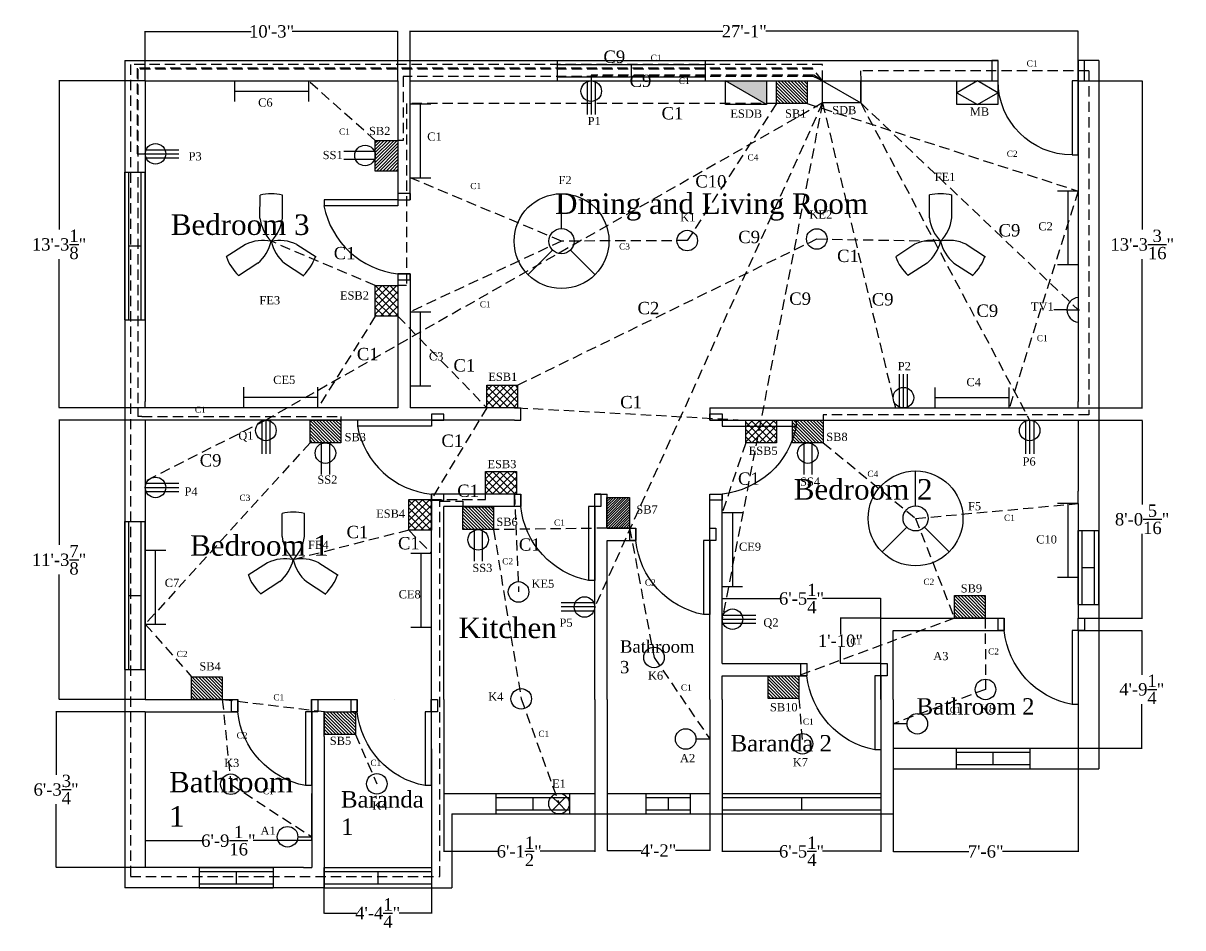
# Model space of a CAD drawing. Header units: inches. Extents: x -423 to 141, y -240 to 200.
import ezdxf

# ---------------------------------------------------------------- set-up
doc = ezdxf.new("R2010")
doc.units = ezdxf.units.IN
doc.header["$LTSCALE"] = 20
doc.header["$MEASUREMENT"] = 0
doc.linetypes.add('HIDDEN', pattern=[0.375, 0.25, -0.125])
for name, color, linetype in [('Conduit', 170, 'HIDDEN'), ('Doors', 210, 'Continuous'), ('Emergency', 10, 'HIDDEN'), ('Fittings', 18, 'Continuous'), ('P-Q Conduit', 84, 'HIDDEN'), ('Walls', 7, 'Continuous'), ('Windows', 40, 'Continuous')]:
    doc.layers.add(name, color=color, linetype=linetype)
doc.layers.add('Measurements', color=103, linetype='Continuous', plot=False)
doc.layers.add('Names', color=7, linetype='Continuous', plot=False)
doc.styles.get("Standard").update_dxf_attribs({"font": 'times.ttf', "height": 6})
doc.dimstyles.get("Standard").update_dxf_attribs({"dimtxt": 0.18, "dimasz": 0.18, "dimexe": 0.18, "dimexo": 0.0625, "dimgap": 0.09, "dimtad": 0, "dimtih": 1, "dimtoh": 1, "dimdec": 4, "dimzin": 0, "dimdsep": 46, "dimlunit": 4, "dimtxsty": 'Standard', "dimcen": 0.09, "dimadec": 0, "dimazin": 0, "dimtfac": 1, "dimtdec": 4, "dimtofl": 0, "dimtmove": 0, "dimatfit": 3, "dimfxl": 1, "dimtolj": 1, "dimtzin": 0, "dimarcsym": 0})

# ---------------------------------------------------------------- blocks, each defined once
blk = doc.blocks.new('Large Window')
at = {"layer": 'Windows'}
for p, q in [((0, 10), (72, 10)), ((0, 10), (0, 0)), ((0, 8), (72, 8)), ((36, 8), (36, 2)), ((72, 10), (72, 0)), ((0, 2), (72, 2)), ((0, 0), (72, 0))]:
    blk.add_line(p, q, dxfattribs=at)
blk = doc.blocks.new('Scaled Window')
at = {"layer": 'Windows'}
blk.add_blockref('Large Window', (0, 0), dxfattribs=at)
blk = doc.blocks.new('Door')
at = {"layer": 'Doors'}
for p, q in [((-6, 6), (-6, 42)), ((-3, 42), (-6, 42)), ((-3, 6), (-3, 42)), ((-3, 6), (-6, 6))]:
    blk.add_line(p, q, dxfattribs=at)
for points in [[(-42, 0), (-39, 0), (-39, 6), (-42, 6)], [(-3, 0), (0, 0), (0, 6), (-3, 6)]]:
    blk.add_lwpolyline(points, close=True, dxfattribs=at)
blk.add_arc((1.8, 1.73), 41.02, 100.959, 174.023, dxfattribs=at)
blk = doc.blocks.new('mirrored door')
at = {"layer": 'Doors', "xscale": -1}
blk.add_blockref('Door', (-42, 0), dxfattribs=at)
blk = doc.blocks.new('*D9')
at = {"layer": 'Defpoints', "color": 0}
for p in [(-240.84, 195.77), (-363.84, 171.71), (-240.84, 171.71)]:
    blk.add_point(p, dxfattribs=at)
at = {"layer": 'Measurements', "color": 0, "lineweight": -2}
for p, q in [((-363.84, 171.77), (-363.84, 195.95)), ((-363.66, 195.77), (-312.34, 195.77)), ((-241.02, 195.77), (-292.33, 195.77)), ((-240.84, 171.77), (-240.84, 195.95))]:
    blk.add_line(p, q, dxfattribs=at)
at = {"layer": 'Measurements', "color": 0}
for points in [[(-363.66, 195.8), (-363.66, 195.74), (-363.84, 195.77)], [(-241.02, 195.8), (-241.02, 195.74), (-240.84, 195.77)]]:
    blk.add_solid(points, dxfattribs=at)
at = {"layer": 'Measurements', "color": 0, "insert": (-302.34, 195.77), "char_height": 6, "attachment_point": 5}
blk.add_mtext('\\A1;10\'-3"', dxfattribs=at)
blk = doc.blocks.new('*D10')
at = {"layer": 'Defpoints', "color": 0}
for p in [(-363.84, 6.61), (-405.76, -129.29), (-363.84, -129.29)]:
    blk.add_point(p, dxfattribs=at)
at = {"layer": 'Measurements', "color": 0, "lineweight": -2}
for p, q in [((-363.9, 6.61), (-405.94, 6.61)), ((-405.76, 6.43), (-405.76, -54.16)), ((-405.76, -129.11), (-405.76, -68.52)), ((-363.9, -129.29), (-405.94, -129.29))]:
    blk.add_line(p, q, dxfattribs=at)
at = {"layer": 'Measurements', "color": 0}
for points in [[(-405.79, 6.43), (-405.73, 6.43), (-405.76, 6.61)], [(-405.79, -129.11), (-405.73, -129.11), (-405.76, -129.29)]]:
    blk.add_solid(points, dxfattribs=at)
at = {"layer": 'Measurements', "color": 0, "insert": (-405.76, -61.34), "char_height": 6, "attachment_point": 5}
blk.add_mtext('\\A1;11\'-3{\\H1.000000x;\\S7/8;}"', dxfattribs=at)
blk = doc.blocks.new('*D11')
at = {"layer": 'Defpoints', "color": 0}
for p in [(-363.9, -175.04), (-282.84, -175.04), (-282.84, -198.04)]:
    blk.add_point(p, dxfattribs=at)
at = {"layer": 'Measurements', "color": 0, "lineweight": -2}
for p, q in [((-363.9, -175.1), (-363.9, -198.22)), ((-282.84, -175.1), (-282.84, -198.22)), ((-363.72, -198.04), (-335.38, -198.04)), ((-283.02, -198.04), (-311.35, -198.04))]:
    blk.add_line(p, q, dxfattribs=at)
at = {"layer": 'Measurements', "color": 0}
for points in [[(-363.72, -198.01), (-363.72, -198.07), (-363.9, -198.04)], [(-283.02, -198.01), (-283.02, -198.07), (-282.84, -198.04)]]:
    blk.add_solid(points, dxfattribs=at)
at = {"layer": 'Measurements', "color": 0, "insert": (-323.37, -198.04), "char_height": 6, "attachment_point": 5}
blk.add_mtext('\\A1;6\'-9{\\H1.000000x;\\S1/16;}"', dxfattribs=at)
blk = doc.blocks.new('*D12')
at = {"layer": 'Defpoints', "color": 0}
for p in [(-276.84, -211.04), (-224.59, -211.04), (-224.59, -233.27)]:
    blk.add_point(p, dxfattribs=at)
at = {"layer": 'Measurements', "color": 0, "lineweight": -2}
for p, q in [((-276.84, -211.1), (-276.84, -233.45)), ((-224.59, -211.1), (-224.59, -233.45)), ((-276.66, -233.27), (-261.1, -233.27)), ((-224.77, -233.27), (-240.32, -233.27))]:
    blk.add_line(p, q, dxfattribs=at)
at = {"layer": 'Measurements', "color": 0}
for points in [[(-276.66, -233.24), (-276.66, -233.3), (-276.84, -233.27)], [(-224.77, -233.24), (-224.77, -233.3), (-224.59, -233.27)]]:
    blk.add_solid(points, dxfattribs=at)
at = {"layer": 'Measurements', "color": 0, "insert": (-250.71, -233.27), "char_height": 6, "attachment_point": 5}
blk.add_mtext('\\A1;4\'-4{\\H1.000000x;\\S1/4;}"', dxfattribs=at)
blk = doc.blocks.new('*D13')
at = {"layer": 'Defpoints', "color": 0}
for p in [(-218.59, -175.04), (-145.09, -175.04), (-145.09, -203.25)]:
    blk.add_point(p, dxfattribs=at)
at = {"layer": 'Measurements', "color": 0, "lineweight": -2}
for p, q in [((-218.59, -175.1), (-218.59, -203.43)), ((-145.09, -175.1), (-145.09, -203.43)), ((-218.41, -203.25), (-192.05, -203.25)), ((-145.27, -203.25), (-171.63, -203.25))]:
    blk.add_line(p, q, dxfattribs=at)
at = {"layer": 'Measurements', "color": 0}
for points in [[(-218.41, -203.22), (-218.41, -203.28), (-218.59, -203.25)], [(-145.27, -203.22), (-145.27, -203.28), (-145.09, -203.25)]]:
    blk.add_solid(points, dxfattribs=at)
at = {"layer": 'Measurements', "color": 0, "insert": (-181.84, -203.25), "char_height": 6, "attachment_point": 5}
blk.add_mtext('\\A1;6\'-1{\\H1.000000x;\\S1/2;}"', dxfattribs=at)
blk = doc.blocks.new('*D14')
at = {"layer": 'Defpoints', "color": 0}
for p in [(-139.09, -175.04), (-89.09, -175.04), (-89.09, -202.85)]:
    blk.add_point(p, dxfattribs=at)
at = {"layer": 'Measurements', "color": 0, "lineweight": -2}
for p, q in [((-139.09, -175.1), (-139.09, -203.03)), ((-89.09, -175.1), (-89.09, -203.03)), ((-138.91, -202.85), (-122.33, -202.85)), ((-89.27, -202.85), (-105.85, -202.85))]:
    blk.add_line(p, q, dxfattribs=at)
at = {"layer": 'Measurements', "color": 0}
for points in [[(-138.91, -202.82), (-138.91, -202.88), (-139.09, -202.85)], [(-89.27, -202.82), (-89.27, -202.88), (-89.09, -202.85)]]:
    blk.add_solid(points, dxfattribs=at)
at = {"layer": 'Measurements', "color": 0, "insert": (-114.09, -202.85), "char_height": 6, "attachment_point": 5}
blk.add_mtext('\\A1;4\'-2"', dxfattribs=at)
blk = doc.blocks.new('*D15')
at = {"layer": 'Defpoints', "color": 0}
for p in [(-83.09, -175.04), (-5.84, -175.04), (-5.84, -203.25)]:
    blk.add_point(p, dxfattribs=at)
at = {"layer": 'Measurements', "color": 0, "lineweight": -2}
for p, q in [((-83.09, -175.1), (-83.09, -203.43)), ((-5.84, -175.1), (-5.84, -203.43)), ((-82.91, -203.25), (-54.73, -203.25)), ((-6.02, -203.25), (-34.2, -203.25))]:
    blk.add_line(p, q, dxfattribs=at)
at = {"layer": 'Measurements', "color": 0}
for points in [[(-82.91, -203.22), (-82.91, -203.28), (-83.09, -203.25)], [(-6.02, -203.22), (-6.02, -203.28), (-5.84, -203.25)]]:
    blk.add_solid(points, dxfattribs=at)
at = {"layer": 'Measurements', "color": 0, "insert": (-44.46, -203.25), "char_height": 6, "attachment_point": 5}
blk.add_mtext('\\A1;6\'-5{\\H1.000000x;\\S1/4;}"', dxfattribs=at)
blk = doc.blocks.new('*D16')
at = {"layer": 'Defpoints', "color": 0}
for p in [(0.16, -153.04), (90.16, -153.04), (90.16, -203.35)]:
    blk.add_point(p, dxfattribs=at)
at = {"layer": 'Measurements', "color": 0, "lineweight": -2}
for p, q in [((0.16, -153.1), (0.16, -203.53)), ((90.16, -153.1), (90.16, -203.53)), ((0.34, -203.35), (37.02, -203.35)), ((89.98, -203.35), (53.3, -203.35))]:
    blk.add_line(p, q, dxfattribs=at)
at = {"layer": 'Measurements', "color": 0}
for points in [[(0.34, -203.32), (0.34, -203.38), (0.16, -203.35)], [(89.98, -203.32), (89.98, -203.38), (90.16, -203.35)]]:
    blk.add_solid(points, dxfattribs=at)
at = {"layer": 'Measurements', "color": 0, "insert": (45.16, -203.35), "char_height": 6, "attachment_point": 5}
blk.add_mtext('\\A1;7\'-6"', dxfattribs=at)
blk = doc.blocks.new('*D17')
at = {"layer": 'Defpoints', "color": 0}
for p in [(90.16, -95.79), (121.12, -95.79), (90.16, -153.04)]:
    blk.add_point(p, dxfattribs=at)
at = {"layer": 'Measurements', "color": 0, "lineweight": -2}
for p, q in [((90.22, -95.79), (121.3, -95.79)), ((121.12, -95.97), (121.12, -117.28)), ((121.12, -152.86), (121.12, -131.55)), ((90.22, -153.04), (121.3, -153.04))]:
    blk.add_line(p, q, dxfattribs=at)
at = {"layer": 'Measurements', "color": 0}
for points in [[(121.09, -95.97), (121.15, -95.97), (121.12, -95.79)], [(121.09, -152.86), (121.15, -152.86), (121.12, -153.04)]]:
    blk.add_solid(points, dxfattribs=at)
at = {"layer": 'Measurements', "color": 0, "insert": (121.12, -124.41), "char_height": 6, "attachment_point": 5}
blk.add_mtext('\\A1;4\'-9{\\H1.000000x;\\S1/4;}"', dxfattribs=at)
blk = doc.blocks.new('*D18')
at = {"layer": 'Defpoints', "color": 0}
for p in [(90.16, 6.52), (90.16, -89.79), (121.28, -89.79)]:
    blk.add_point(p, dxfattribs=at)
at = {"layer": 'Measurements', "color": 0, "lineweight": -2}
for p, q in [((90.22, 6.52), (121.46, 6.52)), ((121.28, 6.34), (121.28, -34.46)), ((121.28, -89.61), (121.28, -48.81)), ((90.22, -89.79), (121.46, -89.79))]:
    blk.add_line(p, q, dxfattribs=at)
at = {"layer": 'Measurements', "color": 0}
for points in [[(121.25, 6.34), (121.31, 6.34), (121.28, 6.52)], [(121.25, -89.61), (121.31, -89.61), (121.28, -89.79)]]:
    blk.add_solid(points, dxfattribs=at)
at = {"layer": 'Measurements', "color": 0, "insert": (121.28, -41.64), "char_height": 6, "attachment_point": 5}
blk.add_mtext('\\A1;8\'-0{\\H1.000000x;\\S5/16;}"', dxfattribs=at)
blk = doc.blocks.new('*D19')
at = {"layer": 'Defpoints', "color": 0}
for p in [(90.16, 171.71), (121.35, 171.71), (90.16, 12.52)]:
    blk.add_point(p, dxfattribs=at)
at = {"layer": 'Measurements', "color": 0, "lineweight": -2}
for p, q in [((90.22, 171.71), (121.53, 171.71)), ((121.35, 171.53), (121.35, 99.35)), ((121.35, 12.7), (121.35, 84.88)), ((90.22, 12.52), (121.53, 12.52))]:
    blk.add_line(p, q, dxfattribs=at)
at = {"layer": 'Measurements', "color": 0}
for points in [[(121.32, 171.53), (121.38, 171.53), (121.35, 171.71)], [(121.32, 12.7), (121.38, 12.7), (121.35, 12.52)]]:
    blk.add_solid(points, dxfattribs=at)
at = {"layer": 'Measurements', "color": 0, "insert": (121.35, 92.11), "char_height": 6, "attachment_point": 5}
blk.add_mtext('\\A1;13\'-3{\\H1.000000x;\\S3/16;}"', dxfattribs=at)
blk = doc.blocks.new('*D20')
at = {"layer": 'Defpoints', "color": 0}
for p in [(90.16, 195.85), (-234.84, 171.71), (90.16, 171.71)]:
    blk.add_point(p, dxfattribs=at)
at = {"layer": 'Measurements', "color": 0, "lineweight": -2}
for p, q in [((-234.84, 171.77), (-234.84, 196.03)), ((-234.66, 195.85), (-82.76, 195.85)), ((89.98, 195.85), (-61.91, 195.85)), ((90.16, 171.77), (90.16, 196.03))]:
    blk.add_line(p, q, dxfattribs=at)
at = {"layer": 'Measurements', "color": 0}
for points in [[(-234.66, 195.88), (-234.66, 195.82), (-234.84, 195.85)], [(89.98, 195.88), (89.98, 195.82), (90.16, 195.85)]]:
    blk.add_solid(points, dxfattribs=at)
at = {"layer": 'Measurements', "color": 0, "insert": (-72.34, 195.85), "char_height": 6, "attachment_point": 5}
blk.add_mtext('\\A1;27\'-1"', dxfattribs=at)
blk = doc.blocks.new('Main Door')
at = {"layer": 'Doors'}
for p, q in [((-3, 10), (-3, 46)), ((-3, 46), (0, 46)), ((0, 46), (0, 10)), ((-42, 0), (-42, 10)), ((-42, 10), (-39, 10)), ((-39, 10), (-39, 0)), ((0, 10), (-3, 10)), ((0, 0), (0, 10)), ((0, 10), (3, 10)), ((3, 10), (3, 0)), ((-39, 0), (-42, 0)), ((3, 0), (0, 0))]:
    blk.add_line(p, q, dxfattribs=at)
blk.add_arc((-3, 10), 36, 90, 180, dxfattribs=at)
blk = doc.blocks.new('*D23')
at = {"layer": 'Defpoints', "color": 0}
for p in [(-363.84, 171.71), (-405.76, 12.61), (-363.84, 12.61)]:
    blk.add_point(p, dxfattribs=at)
at = {"layer": 'Measurements', "color": 0, "lineweight": -2}
for p, q in [((-363.9, 171.71), (-405.94, 171.71)), ((-405.76, 171.53), (-405.76, 99.34)), ((-405.76, 12.79), (-405.76, 84.98)), ((-363.9, 12.61), (-405.94, 12.61))]:
    blk.add_line(p, q, dxfattribs=at)
at = {"layer": 'Measurements', "color": 0}
for points in [[(-405.79, 171.53), (-405.73, 171.53), (-405.76, 171.71)], [(-405.79, 12.79), (-405.73, 12.79), (-405.76, 12.61)]]:
    blk.add_solid(points, dxfattribs=at)
at = {"layer": 'Measurements', "color": 0, "insert": (-405.76, 92.16), "char_height": 6, "attachment_point": 5}
blk.add_mtext('\\A1;13\'-3{\\H1.000000x;\\S1/8;}"', dxfattribs=at)
blk = doc.blocks.new('*D24')
at = {"layer": 'Defpoints', "color": 0}
for p in [(-83.08, -80.19), (-83.08, -89.79), (-5.84, -89.79)]:
    blk.add_point(p, dxfattribs=at)
at = {"layer": 'Measurements', "color": 0, "lineweight": -2}
for p, q in [((-83.08, -89.73), (-83.08, -80.01)), ((-82.9, -80.19), (-54.72, -80.19)), ((-6.02, -80.19), (-34.19, -80.19)), ((-5.84, -89.73), (-5.84, -80.01))]:
    blk.add_line(p, q, dxfattribs=at)
at = {"layer": 'Measurements', "color": 0}
for points in [[(-82.9, -80.16), (-82.9, -80.22), (-83.08, -80.19)], [(-6.02, -80.16), (-6.02, -80.22), (-5.84, -80.19)]]:
    blk.add_solid(points, dxfattribs=at)
at = {"layer": 'Measurements', "color": 0, "insert": (-44.46, -80.19), "char_height": 6, "attachment_point": 5}
blk.add_mtext('\\A1;6\'-5{\\H1.000000x;\\S1/4;}"', dxfattribs=at)
blk = doc.blocks.new('*D25')
at = {"layer": 'Defpoints', "color": 0}
for p in [(-5.84, -89.79), (-25.52, -111.79), (-5.84, -111.79)]:
    blk.add_point(p, dxfattribs=at)
at = {"layer": 'Measurements', "color": 0, "lineweight": -2}
for p, q in [((-5.9, -89.79), (-25.7, -89.79)), ((-25.52, -89.97), (-25.52, -97.65)), ((-25.52, -111.61), (-25.52, -103.93)), ((-5.9, -111.79), (-25.7, -111.79))]:
    blk.add_line(p, q, dxfattribs=at)
at = {"layer": 'Measurements', "color": 0}
for points in [[(-25.55, -89.97), (-25.49, -89.97), (-25.52, -89.79)], [(-25.55, -111.61), (-25.49, -111.61), (-25.52, -111.79)]]:
    blk.add_solid(points, dxfattribs=at)
at = {"layer": 'Measurements', "color": 0, "insert": (-25.52, -100.79), "char_height": 6, "attachment_point": 5}
blk.add_mtext('\\A1;1\'-10"', dxfattribs=at)
blk = doc.blocks.new('*D26')
at = {"layer": 'Defpoints', "color": 0}
for p in [(-363.84, -135.29), (-407.21, -211.04), (-363.84, -211.04)]:
    blk.add_point(p, dxfattribs=at)
at = {"layer": 'Measurements', "color": 0, "lineweight": -2}
for p, q in [((-363.9, -135.29), (-407.39, -135.29)), ((-407.21, -135.47), (-407.21, -165.98)), ((-407.21, -210.86), (-407.21, -180.35)), ((-363.9, -211.04), (-407.39, -211.04))]:
    blk.add_line(p, q, dxfattribs=at)
at = {"layer": 'Measurements', "color": 0}
for points in [[(-407.24, -135.47), (-407.18, -135.47), (-407.21, -135.29)], [(-407.24, -210.86), (-407.18, -210.86), (-407.21, -211.04)]]:
    blk.add_solid(points, dxfattribs=at)
at = {"layer": 'Measurements', "color": 0, "insert": (-407.21, -173.16), "char_height": 6, "attachment_point": 5}
blk.add_mtext('\\A1;6\'-3{\\H1.000000x;\\S3/4;}"', dxfattribs=at)
blk = doc.blocks.new('Fan')
at = {"layer": 'Fittings'}
for p, q in [((0, 6.12), (0, 23.07)), ((-4.32, -4.32), (-16.32, -16.32)), ((4.32, -4.32), (16.32, -16.32))]:
    blk.add_line(p, q, dxfattribs=at)
for radius in [23.07, 6.12]:
    blk.add_circle((0, 0), radius, dxfattribs=at)
blk = doc.blocks.new('Tube Light')
at = {"layer": 'Fittings'}
for p, q in [((0, 0), (-10, 0)), ((-5, 0), (-5, -36)), ((0, -36), (-10, -36))]:
    blk.add_line(p, q, dxfattribs=at)
blk = doc.blocks.new('Ceiling Light')
at = {"layer": 'Fittings'}
blk.add_circle((0, 0), 5, dxfattribs=at)
blk = doc.blocks.new('3 pin socket')
at = {"layer": 'Fittings'}
for p, q in [((-0.42, 2), (-16.42, 2)), ((0, 0), (-16.42, 0)), ((-0.42, -2), (-16.42, -2))]:
    blk.add_line(p, q, dxfattribs=at)
blk.add_circle((-5, 0), 5, dxfattribs=at)
blk = doc.blocks.new('2 pin socket')
at = {"layer": 'Fittings'}
for p, q in [((0.42, 2), (15.36, 2)), ((0.42, -2), (15.36, -2))]:
    blk.add_line(p, q, dxfattribs=at)
blk.add_circle((5, 0), 5, dxfattribs=at)
blk = doc.blocks.new('Wall Light')
at = {"layer": 'Fittings'}
blk.add_line((-6.74, 0), (0, 0), dxfattribs=at)
blk.add_circle((-11.74, 0), 5, dxfattribs=at)
blk = doc.blocks.new('SB New')
at = {"layer": 'Fittings'}
blk.add_lwpolyline([(0, 14.97), (11.03, 14.97), (11.03, 0), (0, 0)], close=True, dxfattribs=at)
blk = doc.blocks.new('SBB')
at = {"layer": 'Fittings'}
h = blk.add_hatch(dxfattribs=at)
h.set_pattern_fill('ANSI31', color=256, scale=7, style=0)
h.set_pattern_definition([(45, (139.0876, 45.9902), (-0.6187184, 0.6187184), [])])
h.paths.add_polyline_path([(-0.04, 14.97), (10.99, 14.97), (10.99, 0), (-0.04, 0)])
blk = doc.blocks.new('Switch Board New')
at = {"layer": 'Fittings'}
h = blk.add_hatch(dxfattribs=at)
h.set_pattern_fill('ANSI31', color=256, scale=9, style=0)
h.set_pattern_definition([(45, (175.8461, 25.8349), (-0.795495, 0.795495), [])])
h.paths.add_polyline_path([(0, 14.97), (11.03, 14.97), (11.03, 0), (0, 0)])
blk.add_blockref('SB New', (0, 0), dxfattribs=at)
blk = doc.blocks.new('Emergency Switch Board')
at = {"layer": 'Fittings'}
h = blk.add_hatch(dxfattribs=at)
h.set_pattern_fill('ANSI37', color=256, scale=20, style=0)
h.set_pattern_definition([(45, (255.487, -103.99), (-1.767767, 1.767767), []), (135, (255.487, -103.99), (-1.767767, -1.767767), [])])
h.paths.add_polyline_path([(0, 14.97), (11.03, 14.97), (11.03, 0), (0, 0)])
blk.add_lwpolyline([(0, 14.97), (11.03, 14.97), (11.03, 0), (0, 0)], close=True, dxfattribs=at)
blk = doc.blocks.new('Fan 2')
at = {"layer": 'Fittings'}
for p, q in [((-5.45, 11.3), (-5.44, 22.48)), ((5.46, 11.29), (5.45, 22.48)), ((-12.46, -1.53), (-21.85, -7.6)), ((12.45, -1.54), (21.84, -7.63)), ((-6.54, -10.7), (-15.94, -16.75)), ((6.53, -10.71), (15.93, -16.77))]:
    blk.add_line(p, q, dxfattribs=at)
for centre, radius, start, end in [((-0.14, 0.11), 22.98, 75.9147, 103.3202), ((13.84, 13.65), 19.44, 186.9472, 224.594), ((-13.83, 13.65), 19.44, 315.3741, 353.0209), ((-3.99, -18.96), 19.37, 78.1029, 115.9001), ((3.97, -18.96), 19.37, 64.0387, 101.8359), ((-19.05, 4.29), 19.52, 309.8377, 347.2976), ((19.05, 4.27), 19.52, 192.6412, 230.1011), ((-0.14, 0.11), 22.98, 199.5335, 226.9394), ((-0.14, 0.11), 22.98, 313.3969, 340.8036)]:
    blk.add_arc(centre, radius, start, end, dxfattribs=at)

msp = doc.modelspace()

# ---------------------------------------------------------------- hatches: boundary and pattern name
at = {"layer": 'Fittings'}
msp.add_hatch(color=256, dxfattribs=at).paths.add_polyline_path([(-61.49304, 171.68314), (-81.41156, 171.71034), (-61.49304, 160.19156)])

# ---------------------------------------------------------------- linework, layer by layer
at = {"layer": 'Conduit'}
for p, q in [((-34.2435, 179.64036), (-371.02198, 179.64036)), ((-371.02198, 179.64036), (-371.02198, -215.53295)), ((-38.75597, 177.40207), (-367.36112, 177.40207)), ((-367.36112, 177.40207), (-367.36112, 8.40534)), ((-34.2435, 171.69233), (-38.75597, 177.40207)), ((-34.2435, 171.69233), (-34.2435, 179.64036)), ((95.31361, 176.57113), (-15.7081, 176.57113)), ((-15.7081, 176.57113), (-15.65272, 171.69233)), ((95.31361, 176.57113), (95.31361, 9.12306)), ((-251.86635, 142.71696), (-284.41129, 171.71034)), ((-238.23872, 173.83678), (-238.23872, 142.68227)), ((-38.92679, 173.83678), (-238.23872, 173.83678)), ((-34.2435, 171.69233), (-38.92679, 173.83678)), ((-34.2435, 171.69233), (-34.2435, 171.69233)), ((-56.65192, 160.68163), (-100.08378, 93.97889)), ((-41.68211, 160.68163), (90.16236, 118.10987)), ((-238.23872, 142.68227), (-240.83764, 142.71696)), ((-161.25869, 93.7175), (-234.83765, 124.56657)), ((90.16236, 118.10987), (56.64057, 12.51902)), ((-161.25869, 93.7175), (-234.83764, 59.35017)), ((-100.08378, 93.97889), (-161.25869, 93.7175)), ((-365.41641, 8.40534), (-367.36112, 8.40534)), ((-365.41641, 8.40534), (-268.69506, 8.40534)), ((-268.69506, 8.40534), (-268.67224, 6.60509)), ((-33.88545, 9.12306), (-33.90937, 6.60509)), ((95.31361, 9.12306), (-33.88545, 9.12306)), ((-283.64205, -4.42362), (-363.83764, -92.70825)), ((-33.90937, -4.42362), (11.03754, -41.21773)), ((-220.42494, -215.53295), (-220.42494, -32.82456)), ((-220.42494, -32.82456), (-209.32851, -32.82456)), ((-209.32851, -32.82456), (-209.29895, -35.64909)), ((11.03754, -41.21773), (90.16236, -34.03966)), ((11.03754, -41.21773), (29.96233, -89.78966)), ((-139.12525, -45.99016), (-194.32914, -46.6778)), ((-194.32914, -46.6778), (-180.87222, -129.04538)), ((-128.09655, -45.99016), (-116.24619, -108.88686)), ((29.96233, -89.78966), (-45.73132, -117.78966)), ((44.93214, -89.78966), (45.06892, -124.4438)), ((-363.83764, -92.70825), (-341.28612, -118.26095)), ((-116.24619, -108.88686), (-89.08764, -148.5617)), ((-326.31631, -129.28966), (-322.16437, -170.61069)), ((-326.31631, -129.28966), (-276.51871, -135.28966)), ((-180.87222, -129.04538), (-162.46946, -180.03966)), ((-45.73132, -128.81837), (-44.03261, -150.89281)), ((45.06892, -124.4438), (0.16236, -141.16466)), ((-261.5489, -146.31837), (-251.12046, -170.40907)), ((-322.16437, -170.61069), (-282.83764, -196.14966)), ((-371.02198, -215.53295), (-220.42494, -215.53295))]:
    msp.add_line(p, q, dxfattribs=at)
at = {"layer": 'Defpoints'}
for p, q in [((100.16236, 181.71034), (90.16235, 181.71034)), ((90.16235, 181.71024), (90.16235, 181.71034)), ((-234.83765, 116.86191), (-234.83765, 171.71034)), ((-363.83764, 12.60509), (-363.83764, 15.71034)), ((-240.83764, 12.60509), (-363.83764, 12.60509)), ((-240.83764, 15.71034), (-240.83764, 12.56307)), ((-234.83764, 15.71034), (-234.83764, 12.56133)), ((-184.10346, 12.60509), (-234.83764, 12.60509)), ((-181.10481, 6.60509), (-181.10481, 12.5466)), ((90.16236, 12.51902), (90.16236, 15.71034)), ((-184.10346, 6.60509), (-363.83764, 6.60509)), ((-184.10346, 6.60509), (-181.10481, 6.60509)), ((-89.08764, 9.71034), (-89.08764, 9.6051)), ((90.16236, -34.03966), (90.16236, -28.03966)), ((-184.10346, -29.41197), (-224.58764, -29.41197)), ((-142.10481, -29.41197), (-139.08764, -29.41197)), ((-139.08764, -35.41197), (-139.08764, -29.41197)), ((-89.08764, -34.03966), (-89.08764, -29.41197)), ((-83.08764, -34.03966), (-83.08764, -29.41197)), ((-181.10346, -35.41197), (-218.58764, -35.41197)), ((-224.58764, -147.28966), (-224.58764, -129.28966)), ((-276.83764, -147.28966), (-276.83764, -135.28966)), ((-276.83764, -175.03966), (-276.83764, -185.03966)), ((-224.58764, -175.03966), (-224.58764, -185.03966)), ((-276.83764, -185.03966), (-276.83764, -211.03966)), ((-224.58764, -185.03966), (-224.58764, -211.03966)), ((-214.58764, -185.03966), (-214.58764, -211.03966)), ((-276.83764, -211.03966), (-224.58764, -211.03966)), ((-214.58764, -211.03966), (-214.58764, -221.03966)), ((-276.83764, -221.03966), (-286.83764, -221.03966)), ((-276.83764, -221.03966), (-224.58764, -221.03966)), ((-224.58764, -221.03966), (-214.58764, -221.03966))]:
    msp.add_line(p, q, dxfattribs=at)
at = {"layer": 'Emergency'}
for p, q in [((-56.65192, 160.68163), (-236.72078, 160.68163)), ((-236.72078, 160.68163), (-236.72078, 72.095)), ((-251.86635, 72.11475), (-302.53965, 93.65484)), ((-182.60417, 23.63379), (-37.04168, 94.78593)), ((-37.04168, 94.78593), (23.20459, 93.71034)), ((-236.72078, 72.095), (-240.83764, 72.11475)), ((-251.86635, 57.14494), (-279.83374, 12.60509)), ((-240.83764, 57.14494), (-197.57398, 12.60509)), ((-197.57398, 12.60509), (-224.58764, -31.97917)), ((-182.60417, 12.60509), (-71.59798, 6.60508)), ((-71.59798, -4.42362), (-83.10504, -38.57469)), ((-224.58764, -31.97917), (-198.29015, -31.97917)), ((-198.29015, -31.97917), (-198.19763, -29.41197)), ((-184.10346, -29.41197), (-182.15303, -77.00797)), ((-235.61635, -46.94898), (-291.81494, -61.28004)), ((-235.61635, -46.94898), (-224.58764, -58.20359))]:
    msp.add_line(p, q, dxfattribs=at)
at = {"layer": 'Fittings'}
for p, q in [((-61.49304, 160.19156), (-81.41156, 171.71034)), ((-34.2435, 171.69233), (-15.65272, 160.96684)), ((-15.65272, 160.96684), (-15.65272, 171.69233)), ((41.11023, 171.66171), (31.15089, 165.91592)), ((51.06958, 165.91592), (41.11023, 171.66171)), ((31.15089, 165.91592), (41.11023, 160.17012)), ((41.11023, 160.17012), (51.06958, 165.91592)), ((84.7101, 60.28021), (78.36645, 60.28021)), ((84.7101, 60.28021), (90.74368, 60.28021)), ((-162.46946, -180.03966), (-166.00499, -176.50413)), ((-162.46946, -180.03966), (-166.00499, -183.5752)), ((-162.46946, -180.03966), (-158.93393, -176.50413)), ((-162.46946, -180.03966), (-158.93393, -183.5752))]:
    msp.add_line(p, q, dxfattribs=at)
for points in [[(-81.41174, 171.71034), (-61.49304, 171.68314), (-61.49304, 160.19156), (-81.41174, 160.19156)], [(-34.2435, 171.69233), (-15.65272, 171.69233), (-15.65272, 160.96684), (-34.2435, 160.96684)], [(31.15089, 171.66171), (51.06958, 171.66171), (51.06958, 160.17012), (31.15089, 160.17012)], [(-251.86635, 142.71696), (-240.83764, 142.71696), (-240.83764, 127.74715), (-251.86635, 127.74715)]]:
    msp.add_lwpolyline(points, close=True, dxfattribs=at)
msp.add_circle((-162.46946, -180.03966), 5, dxfattribs=at)
msp.add_arc((90.74368, 60.28021), 6.03358, 95.5289257, 263.9521849, dxfattribs=at)
at = {"layer": 'P-Q Conduit'}
for p, q in [((-39.13819, 177.85828), (-367.69571, 177.85828)), ((-367.69571, 177.85828), (-367.69571, 136.17675)), ((-34.2435, 171.69233), (-39.13819, 177.85828)), ((-146.87232, 174.57153), (-146.80356, 171.71034)), ((-38.63796, 174.57153), (-146.87232, 174.57153)), ((-34.2435, 171.69233), (-38.63796, 174.57153)), ((-34.2435, 160.96684), (-305.12053, 6.60509)), ((-34.2435, 160.96684), (-145.08765, -84.31291)), ((-34.2435, 160.96684), (-83.08764, -90.27359)), ((-34.2435, 160.96684), (1.20704, 12.51902)), ((-15.65272, 160.96684), (66.53671, 6.60508)), ((-15.65272, 160.96684), (90.16236, 60.28021)), ((-367.69571, 136.17675), (-363.83764, 136.14815)), ((-305.12053, 6.60509), (-363.8118, -23.10363))]:
    msp.add_line(p, q, dxfattribs=at)
at = {"layer": 'Walls'}
for p, q in [((-373.83764, 181.71034), (51.16235, 181.71034)), ((-373.83764, 181.71034), (-373.83764, -185.03966)), ((51.16235, 171.71034), (51.16235, 181.71034)), ((90.16236, 171.71034), (90.16235, 181.71034)), ((100.16236, 181.71034), (100.16236, -163.03966)), ((-363.83764, 171.71034), (-240.83764, 171.71034)), ((-363.83764, 171.71034), (-363.83764, 15.71034)), ((-240.83764, 171.71034), (-240.83764, 113.86191)), ((-234.83765, 171.71034), (51.16235, 171.71034)), ((90.16236, 171.71034), (90.16236, 15.71034)), ((-240.83764, 113.86191), (-234.83765, 113.86191)), ((-234.83765, 116.86191), (-234.83765, 113.86191)), ((-240.83764, 77.8633), (-240.83764, 15.71034)), ((-240.83764, 77.8633), (-234.83764, 77.8633)), ((-234.83764, 77.84037), (-234.83764, 77.8633)), ((-234.83764, 77.84037), (-234.83764, 15.71034)), ((-184.10346, 12.60509), (-181.10488, 12.60509)), ((-181.10488, 12.60509), (-181.10488, 12.5466)), ((-89.08764, 12.51902), (-89.08764, 9.71034)), ((-89.08764, 12.51902), (90.16236, 12.51902)), ((-363.83764, 6.60509), (-363.83764, -129.28966)), ((-89.08764, 9.6051), (-89.08764, 6.60509)), ((-89.08764, 6.60509), (90.16236, 6.60509)), ((90.16236, 6.51902), (90.16236, -28.03966)), ((-224.58764, -129.28966), (-224.58764, -29.41197)), ((-184.10346, -29.41197), (-181.10346, -29.41197)), ((-181.10346, -35.41197), (-181.10346, -29.41197)), ((-145.08764, -34.03966), (-145.08764, -29.41197)), ((-142.10481, -29.41197), (-145.08764, -29.41197)), ((-89.08764, -29.41197), (-83.08764, -29.41197)), ((-218.58764, -129.28966), (-218.58764, -35.41197)), ((-145.08764, -129.28966), (-145.08764, -34.03966)), ((-139.08764, -46.03966), (-139.08764, -35.41197)), ((-89.08764, -46.03966), (-89.08764, -34.03966)), ((-83.08764, -111.78966), (-83.08764, -34.03966)), ((90.16236, -34.03966), (90.16236, -89.78966)), ((-139.08764, -46.03966), (-126.28669, -46.03966)), ((-126.28669, -46.03966), (-125.08625, -46.03966)), ((-125.08625, -52.03966), (-125.08625, -46.03966)), ((-89.08764, -52.03966), (-89.08764, -46.03966)), ((-139.08764, -129.28966), (-139.08764, -52.03966)), ((-139.08764, -52.03966), (-125.08625, -52.03966)), ((-89.08764, -129.28966), (-89.08764, -52.03966)), ((-5.83764, -89.78966), (52.66325, -89.78966)), ((-5.83764, -95.78966), (-5.83764, -89.78966)), ((52.66325, -89.78966), (54.16372, -89.78966)), ((54.16372, -95.78966), (54.16372, -89.78966)), ((90.16236, -95.78966), (90.16236, -89.78966)), ((-5.83764, -111.78966), (-5.83764, -95.78966)), ((0.16236, -117.78966), (0.16236, -95.78966)), ((0.16236, -95.78966), (54.16372, -95.78966)), ((90.16236, -95.78966), (90.16236, -153.03966)), ((-83.08764, -111.78966), (-43.07034, -111.78966)), ((-43.07034, -111.78966), (-41.68507, -111.78966)), ((-41.68507, -117.78966), (-41.68507, -111.78966)), ((-5.83764, -117.78966), (-5.83764, -111.78966)), ((-83.08764, -129.28966), (-83.08764, -117.78966)), ((-83.08764, -117.78966), (-41.68507, -117.78966)), ((-5.83764, -129.28966), (-5.83764, -117.78966)), ((0.16236, -129.28966), (0.16236, -117.78966)), ((-363.83764, -129.28966), (-318.8465, -129.28966)), ((-363.83764, -129.28966), (-318.8465, -129.28966)), ((-318.8465, -135.28966), (-318.8465, -129.28966)), ((-282.83764, -129.28966), (-276.83764, -129.28966)), ((-282.83764, -135.28966), (-282.83764, -129.28966)), ((-276.83764, -129.28966), (-260.66093, -129.28966)), ((-260.66093, -135.28966), (-260.66093, -129.28966)), ((-242.58765, -129.29263), (-242.58765, -129.28966)), ((-218.58764, -129.28966), (-218.58764, -175.03966)), ((-145.08764, -129.28966), (-145.08764, -175.03966)), ((-139.08764, -129.28966), (-139.08764, -175.03966)), ((-89.08764, -129.28966), (-89.08764, -175.03966)), ((-83.08764, -129.28966), (-83.08764, -175.03966)), ((-5.83764, -129.28966), (-5.83764, -175.03966)), ((0.16236, -129.28966), (0.16236, -153.03966)), ((-363.83764, -135.28966), (-318.8465, -135.28966)), ((-363.83764, -135.28966), (-318.8465, -135.28966)), ((-363.83764, -135.28966), (-363.83764, -175.03966)), ((-282.83764, -135.28966), (-282.83764, -175.03966)), ((-276.83764, -135.28966), (-260.66093, -135.28966)), ((-276.83764, -147.28966), (-276.83764, -153.28966)), ((-224.58764, -153.28966), (-224.58764, -147.28966)), ((-276.83764, -153.28966), (-276.83764, -175.03966)), ((-224.58764, -153.28966), (-224.58764, -175.03966)), ((0.16236, -153.03966), (90.16236, -153.03966)), ((0.16236, -163.03966), (90.16236, -163.03966)), ((0.16236, -163.03966), (0.16236, -175.03966)), ((90.16236, -163.03966), (100.16236, -163.03966)), ((-363.83764, -175.03966), (-363.83764, -185.03966)), ((-282.83764, -175.03966), (-282.83764, -211.03966)), ((-218.58764, -175.03966), (-145.08764, -175.03966)), ((-139.08764, -175.03966), (-89.08764, -175.03966)), ((-83.08764, -175.03966), (-5.83764, -175.03966)), ((0.16236, -175.03966), (0.16236, -185.03966)), ((-373.83764, -185.03966), (-373.83764, -221.03966)), ((-363.83764, -185.03966), (-363.83764, -211.03966)), ((-214.58764, -185.03966), (0.16236, -185.03966)), ((-286.83764, -211.03966), (-363.83764, -211.03966)), ((-286.83764, -211.03966), (-282.83764, -211.03966)), ((-286.83764, -221.03966), (-373.83764, -221.03966))]:
    msp.add_line(p, q, dxfattribs=at)
at = {"layer": 'Windows'}
for p, q in [((-83.08764, -175.03966), (-83.08764, -185.03966)), ((-83.08764, -175.03966), (-5.83764, -175.03966)), ((-83.08764, -177.03966), (-5.83764, -177.03966)), ((-44.46264, -177.03966), (-44.46264, -183.03966)), ((-5.83764, -175.03966), (-5.83764, -185.03966)), ((-83.08764, -183.03966), (-5.83764, -183.03966)), ((-83.08764, -185.03966), (-5.83764, -185.03966)), ((-276.83764, -211.03966), (-224.58764, -211.03966)), ((-276.83764, -211.03966), (-276.83764, -221.03966)), ((-276.83764, -213.03966), (-224.58764, -213.03966)), ((-250.71264, -213.03966), (-250.71264, -219.03966)), ((-224.58764, -211.03966), (-224.58764, -221.03966)), ((-276.83764, -219.03966), (-224.58764, -219.03966)), ((-276.83764, -221.03966), (-224.58764, -221.03966))]:
    msp.add_line(p, q, dxfattribs=at)

# ---------------------------------------------------------------- block references
at = {"layer": 'Defpoints', "rotation": 270}
msp.add_blockref('mirrored door', (-89.08801, -32.39355), dxfattribs=at)
at = {"layer": 'Doors', "xscale": -1, "rotation": 180}
msp.add_blockref('Main Door', (90.16235, 181.71024), dxfattribs=at)
at = {"layer": 'Doors'}
for name, p, rotation in [('Door', (-234.83765, 116.86191), 90), ('Door', (-218.58804, 9.58743), 90), ('mirrored door', (-184.08628, -29.41197), 180), ('mirrored door', (-128.08627, -46.03944), 180), ('mirrored door', (51.1637, -89.78948), 180), ('mirrored door', (-44.83629, -111.78946), 180), ('mirrored door', (-321.8465, -129.28966), 180), ('mirrored door', (-263.66093, -129.28967), 180)]:
    msp.add_blockref(name, p, dxfattribs=dict(at, rotation=rotation))
at = {"layer": 'Fittings'}
for name, p, rotation in [('Tube Light', (-320.41129, 171.71034), 90), ('3 pin socket', (-146.80356, 171.71034), 90), ('Switch Board New', (-56.65192, 171.71034), 270), ('Tube Light', (-234.83765, 124.56657), 180), ('3 pin socket', (-363.83797, 136.20553), 180), ('Switch Board New', (-240.83764, 142.71696), 180), ('2 pin socket', (-251.86635, 135.39231), 180), ('Emergency Switch Board', (-240.83764, 72.11475), 180), ('Tube Light', (-234.83764, 23.35017), 180), ('3 pin socket', (5.14119, 12.51902), 270), ('Tube Light', (-279.83374, 12.60509), 270), ('Emergency Switch Board', (-182.60417, 12.60509), 90), ('Tube Light', (56.64057, 12.51902), 270), ('3 pin socket', (-305.11781, 6.60509), 90), ('Switch Board New', (-283.64205, 6.60509), 270), ('Emergency Switch Board', (-71.59798, 6.60508), 270), ('Switch Board New', (-48.87918, 6.60509), 270), ('3 pin socket', (66.53671, 6.60508), 90), ('2 pin socket', (-276.15715, -4.42362), 270), ('2 pin socket', (-41.39428, -4.42362), 270), ('3 pin socket', (-363.83764, -26.14674), 180), ('Emergency Switch Board', (-183.22782, -29.41197), 90), ('Emergency Switch Board', (-224.58764, -31.97917), 180), ('Switch Board New', (-209.29895, -35.64909), 270), ('2 pin socket', (-201.81405, -46.6778), 270), ('Tube Light', (-363.83764, -92.70825), 180), ('Tube Light', (-234.58764, -94.20359), 180), ('Switch Board New', (44.93214, -89.78966), 90), ('3 pin socket', (-83.08764, -90.27054), 180), ('Switch Board New', (-326.31631, -129.28966), 90), ('Switch Board New', (-60.70113, -117.78966), 270), ('Switch Board New', (-276.51871, -135.28966), 270), ('Wall Light', (0.16236, -141.16466), 180)]:
    msp.add_blockref(name, p, dxfattribs=dict(at, rotation=rotation))
for name, p in [('Fan 2', (-302.53965, 93.65484)), ('Fan', (-161.25869, 93.7175)), ('Fan 2', (23.20459, 93.71034)), ('Tube Light', (90.16236, 118.10987)), ('Ceiling Light', (-100.08378, 93.97889)), ('Ceiling Light', (-37.04168, 94.78593)), ('Fan', (11.03754, -41.21773)), ('SB New', (-139.12525, -45.99016)), ('SBB', (-139.08764, -45.99016)), ('Fan 2', (-291.81494, -61.28004)), ('Tube Light', (-73.10505, -38.57469)), ('Tube Light', (90.16236, -33.97605)), ('Ceiling Light', (-182.15303, -77.00797)), ('3 pin socket', (-145.08765, -84.31291)), ('Ceiling Light', (-116.24619, -108.88686)), ('Ceiling Light', (-180.87222, -129.04538)), ('Ceiling Light', (45.06892, -124.4438)), ('Wall Light', (-89.08764, -148.5617)), ('Ceiling Light', (-44.03261, -150.89281)), ('Ceiling Light', (-322.16437, -170.61069)), ('Ceiling Light', (-251.12046, -170.40907)), ('Wall Light', (-282.83764, -196.14966))]:
    msp.add_blockref(name, p, dxfattribs=at)
at = {"layer": 'Windows'}
msp.add_blockref('Large Window', (-163.35255, 171.71034), dxfattribs=at)
at = {"layer": 'Windows', "rotation": 90}
for p in [(-363.83763, 55.35299), (-363.83764, -114.80766)]:
    msp.add_blockref('Large Window', p, dxfattribs=at)
at = {"layer": 'Windows', "xscale": 0.5, "rotation": 90}
msp.add_blockref('Scaled Window', (100.16236, -83.13873), dxfattribs=at)
at = {"layer": 'Windows'}
for p, xscale in [((30.70908, -163.03966), 0.5), ((-193.29437, -185.03966), 0.5), ((-120.22892, -185.03966), 0.3), ((-337.54001, -221.03966), 0.5)]:
    msp.add_blockref('Scaled Window', p, dxfattribs=dict(at, xscale=xscale))

# ---------------------------------------------------------------- texts
at = {"layer": 'Conduit', "char_height": 3, "attachment_point": 1}
for s, insert, width in [('C1', (-117.9092, 184.45485), 12.7493534), ('C1', (65.07805, 181.69479), 12.7493534), ('C1', (-104.18106, 173.22769), 12.7493534), ('C1', (-269.51871, 148.53969), 7.1505443), ('C4', (-70.75572, 135.95898), 12.7493534), ('C2', (55.39874, 137.74461), 9.0643953), ('C1', (-205.64661, 122.03396), 6.7948467), ('C3', (-133.2485, 92.61928), 12.7493534), ('C1', (-201.03732, 64.46798), 4.7369215), ('C1', (70.03469, 47.99417), 8.1102503), ('C1', (-339.68215, 13.18577), 12.7493534), ('C4', (-12.40487, -18.0135), 7.8289496), ('C3', (-317.97403, -29.67135), 18.511944), ('C1', (54.09105, -39.42204), 7.8289496), ('C1', (-164.9158, -41.76331), 12.7493534), ('C2', (-190.1027, -60.55373), 8.783754), ('C2', (-120.69472, -70.88142), 8.783754), ('C2', (14.86375, -70.57496), 12.7493534), ('C1', (-20.73156, -99.52087), 12.7493534), ('C2', (-348.5249, -105.69371), 12.7493534), ('C2', (46.33297, -104.46035), 8.783754), ('C1', (-103.17561, -122.02983), 7.8289496), ('C1', (-301.46982, -126.78254), 12.7493534), ('C1', (27.66997, -132.88224), 7.8289496), ('C1', (-43.83075, -138.63539), 7.8289496), ('C2', (-319.35421, -145.33841), 59.0452016), ('C1', (-172.5004, -144.54461), 7.8289496), ('C1', (-254.24064, -158.66041), 11.6995241), ('C1', (-306.60328, -172.46015), 59.0452016)]:
    msp.add_mtext(s, dxfattribs=dict(at, insert=insert, width=width))
at = {"layer": 'Emergency', "char_height": 6, "attachment_point": 1}
for s, insert, width in [('C1', (-112.56526, 158.9598), 33.4365989), ('C1', (-272.08963, 90.89227), 19.1699993), ('C1', (-27.15718, 89.55081), 19.1699993), ('C2', (-124.25739, 64.1535), 21.2536967), ('C1', (-260.83768, 41.76304), 19.1699993), ('C1', (-213.84225, 36.25944), 33.4365989), ('C1', (-132.7135, 18.38466), 33.4365989), ('C1', (-219.70327, -0.41467), 33.4365989), ('C1', (-75.38105, -18.85134), 19.1699993), ('C1', (-211.99141, -24.76136), 33.4365989), ('C1', (-265.86776, -44.84627), 19.1699993), ('C1', (-240.81217, -50.302), 19.1699993), ('C1', (-182.02791, -50.94385), 19.1699993)]:
    msp.add_mtext(s, dxfattribs=dict(at, insert=insert, width=width))
at = {"layer": 'Fittings', "char_height": 4}
for s, insert, width, attachment_point in [('C6', (-308.88768, 163.18573), 24.8886929, 1), ('SDB', (-29.52798, 159.50914), 14.9672768, 1), ('MB', (37.43474, 158.78909), 17.0626959, 1), ('P1', (-148.5638, 154.16653), 13.0827885, 1), ('ESDB', (-79.10027, 157.76906), 16.6401791, 1), ('SB1', (-52.48857, 157.81044), 15.2148237, 1), ('SB2', (-254.94311, 149.34044), 12.5682017, 1), ('C1', (-226.60719, 146.59238), 20.4014792, 1), ('P3', (-342.73302, 137.01556), 15.4378834, 1), ('SS1', (-277.48571, 137.63072), 17.322636, 1), ('     F2', (-170.28046, 125.44995), 49.2350291, 1), ('FE1', (20.35749, 126.98365), 17.2576372, 1), ('  K1', (-106.49484, 107.29508), 11.4623765, 1), ('    KE2', (-46.65827, 108.64127), 46.4483423, 1), ('C2', (74.29871, 102.94382), 10.3022368, 2), ('ESB2', (-269.08215, 69.29861), 14.368719, 1), ('FE3', (-308.26031, 66.96082), 16.268746, 1), ('TV1', (67.1771, 63.95282), 37.7947238, 1), ('\\PC3', (-225.77448, 46.34426), 17.9033387, 1), ('P2', (2.36588, 34.87825), 22.129375, 1), ('CE5', (-301.5603, 28.2024), 20.023072, 1), ('ESB1', (-196.89587, 29.71592), 17.0327436, 1), ('   C4', (31.2639, 27.12831), 12.5034284, 1), ('Q1', (-318.51322, 1.10476), 14.7175366, 1), ('SB3', (-266.81265, 0.33649), 10.1091303, 1), ('SB8', (-32.43529, 0.46484), 16.5178869, 1), ('ESB5', (-70.18804, -6.30529), 27.99689, 1), ('ESB3', (-197.30595, -12.77903), 17.9577712, 1), ('P6', (63.09158, -11.52817), 11.6618136, 1), ('SS2', (-280.06648, -20.35326), 10.5632688, 1), ('SS4', (-45.17749, -21.31809), 15.1091723, 1), ('P4', (-344.70713, -26.10878), 13.4705484, 1), ('F5', (36.54345, -33.27056), 22.6480372, 1), ('ESB4', (-251.4723, -36.89132), 17.5430371, 1), ('SB7', (-124.85098, -34.87464), 11.2639156, 1), ('SB6', (-192.97868, -40.88999), 11.6338363, 1), ('C10', (69.74839, -49.41853), 13.2863271, 1), ('    FE4', (-290.69047, -52.08836), 20.9198382, 1), ('CE9', (-74.90929, -53.00235), 17.1686728, 1), ('SS3', (-204.63602, -63.30939), 10.2383359, 1), ('C7', (-354.33029, -70.57718), 13.6619331, 1), ('KE5', (-175.86831, -70.99088), 10.9881853, 1), ('SB9', (32.99865, -73.26946), 16.9091633, 1), ('CE8', (-240.51308, -76.15088), 13.5297419, 1), ('P5', (-162.24036, -89.95465), 15.3575056, 1), ('Q2', (-63.03016, -89.89854), 15.174503, 1), ('A3', (19.64702, -106.20673), 13.0644988, 1), ('SB4', (-337.49427, -111.20836), 18.3192455, 1), ('K6', (-119.19037, -115.65501), 16.3543747, 1), ('K4', (-196.92601, -125.92748), 7.9114936, 1), ('SB10', (-59.81977, -131.10365), 12.5676198, 1), ('K8', (42.33799, -131.85331), 24.2953862, 1), ('SB5', (-274.032, -147.45926), 13.4294689, 1), ('A2', (-103.59081, -155.87429), 15.3479519, 1), ('K7', (-48.71937, -157.87938), 19.7790295, 1), ('   K3', (-329.95768, -158.22383), 14.8781469, 1), ('E1', (-165.86437, -168.26065), 25.0881473, 1), ('K4', (-253.33476, -178.94193), 13.2857616, 1), ('A1', (-307.74388, -191.21115), 10.1147938, 1)]:
    msp.add_mtext(s, dxfattribs=dict(at, insert=insert, width=width, attachment_point=attachment_point))
at = {"layer": 'Names', "attachment_point": 1}
for s, insert, char_height, width in [('Dining and Living Room', (-164.38946, 116.97522), 10, 185.3068704), ('Bedroom 3', (-351.40423, 106.73742), 10, 73.4395879), ('Bedroom 2', (-48.25244, -22.08823), 10, 116.9909753), ('Bedroom 1', (-342.01079, -49.38904), 10, 105.8896413), ('Kitchen', (-211.35664, -89.48709), 10, 56.3606128), ('Bathroom\\P3', (-132.79336, -100.57804), 6, 35.0118959), ('Bathroom 2', (11.52398, -128.73199), 8, 61.4843082), ('Baranda 2', (-78.99459, -146.64814), 8, 66.608001), ('Bathroom\\P1', (-352.25818, -164.56429), 10, 63.0472333), ('Baranda\\P1', (-268.5712, -173.94894), 8, 52.25)]:
    msp.add_mtext(s, dxfattribs=dict(at, insert=insert, char_height=char_height, width=width))
at = {"layer": 'P-Q Conduit', "char_height": 6, "width": 17.3023735, "attachment_point": 1}
for s, insert in [('C9', (-140.85641, 186.48706)), ('C9', (-128.12447, 174.74549)), ('C10', (-96.1314, 125.82231)), ('C9', (51.42847, 102.01303)), ('C9', (-75.23797, 98.75148)), ('C9', (-50.42702, 68.74526)), ('C9', (-10.27245, 68.41911)), ('C9', (40.65529, 62.87448)), ('C9', (-337.32362, -9.96495))]:
    msp.add_mtext(s, dxfattribs=dict(at, insert=insert))

# ---------------------------------------------------------------- dimensions: what is measured, and where the dimension line sits
at = {"layer": 'Measurements'}
for base, p1, p2, picture, middle in [((-240.83764, 195.77489), (-363.83764, 171.71034), (-240.83764, 171.71034), '*D9', (-302.33764, 195.77489)), ((90.16236, 195.85116), (-234.83765, 171.71034), (90.16236, 171.71034), '*D20', (-72.33764, 195.85116)), ((-83.07537, -80.19115), (-5.83764, -89.78966), (-83.07537, -89.78966), '*D24', (-44.45651, -80.19115)), ((90.16236, -203.34724), (0.16236, -153.03966), (90.16236, -153.03966), '*D16', (45.16236, -203.34724)), ((-282.83764, -198.03966), (-363.90014, -175.03966), (-282.83764, -175.03966), '*D11', (-323.36889, -198.03966)), ((-145.08764, -203.24815), (-218.58764, -175.03966), (-145.08764, -175.03966), '*D13', (-181.83764, -203.24815)), ((-89.08764, -202.85311), (-139.08764, -175.03966), (-89.08764, -175.03966), '*D14', (-114.08764, -202.85311)), ((-5.83764, -203.24815), (-83.08764, -175.03966), (-5.83764, -175.03966), '*D15', (-44.46264, -203.24815)), ((-224.58764, -233.27067), (-276.83764, -211.03966), (-224.58764, -211.03966), '*D12', (-250.71264, -233.27067))]:
    dim = msp.add_linear_dim(base=base, p1=p1, p2=p2, dimstyle='Standard', dxfattribs=at)
    dim.commit()
    dim.dimension.update_dxf_attribs({"geometry": picture, "text_midpoint": middle})
for base, p1, p2, picture, middle in [((-405.75881, 12.605086), (-363.837643, 171.710339), (-363.837643, 12.605086), '*D23', (-405.75881, 92.157712)), ((121.34731, 171.71034), (90.16236, 12.51902), (90.16236, 171.71034), '*D19', (121.34731, 92.11468)), ((-405.75881, -129.289661), (-363.837643, 6.605086), (-363.837643, -129.289661), '*D10', (-405.75881, -61.342288)), ((121.28148, -89.78966), (90.16236, 6.51902), (90.16236, -89.78966), '*D18', (121.28148, -41.63532)), ((-25.51988, -111.78983), (-5.83764, -89.78966), (-5.83764, -111.78983), '*D25', (-25.51988, -100.78975)), ((121.11503, -95.78984), (90.16236, -153.03966), (90.16236, -95.78984), '*D17', (121.11503, -124.41475)), ((-407.20924, -211.03966), (-363.83764, -135.28966), (-363.83764, -211.03966), '*D26', (-407.20924, -173.16466))]:
    dim = msp.add_linear_dim(base=base, p1=p1, p2=p2, angle=90, dimstyle='Standard', dxfattribs=at)
    dim.commit()
    dim.dimension.update_dxf_attribs({"geometry": picture, "text_midpoint": middle})

doc.saveas('drawing.dxf')
